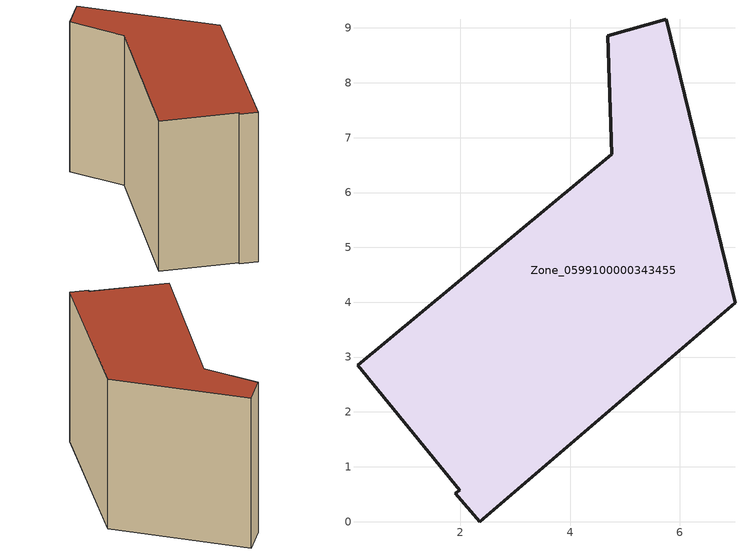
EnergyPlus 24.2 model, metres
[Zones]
Zone_0599100000343455
 floor ground (C_G): 1.99,0.57 0.12,2.85 4.76,6.7 4.69,8.86 5.76,9.16 7.01,3.99 2.35,0 1.91,0.52 z0
 wall outside (C_F): 7.01,3.99 5.76,9.16 4.69,8.86 4.76,6.7 0.12,2.85 1.99,0.57 1.91,0.52 2.35,0 7.01,3.99 z0:6.29
 roof outside (C_R): 1.91,0.52 2.35,0 7.01,3.99 5.76,9.16 4.69,8.86 4.76,6.7 0.12,2.85 1.99,0.57 z6.29
[BUILDING]
Pand.0599100000343455: North Axis=0; Terrain=City; Loads Convergence Tolerance Value=0.04; Temperature Convergence Tolerance Value=0.4; Solar Distribution=FullExterior; Maximum Number of Warmup Days=25; Minimum Number of Warmup Days=1
[Site:Location]
Rotterdam.The.Hague.AP_ZH_NLD Design_Conditions: Latitude=51.96; Longitude=4.45; Time Zone=1; Elevation=-4.5
[SITE:GROUNDTEMPERATURE:BUILDINGSURFACE]
18, 18, 18, 18, 18, 18, 18, 18, 18, 18, 18, 18
[MATERIAL] Thermal Absorptance=0.9; Solar Absorptance=0.7; Visible Absorptance=0.7
Name | Roughness | Thickness | Conductivity | Density | Specific Heat
G.TI.1992-2005 | MediumSmooth | 0.15 | 0.06 | 540 | 1210
F.TI.1992-2005 | Rough | 0.3 | 0.12 | 1920 | 840
R.TI.1992-2005 | MediumRough | 0.2 | 0.08 | 1500 | 1000
[CONSTRUCTION]
C_G: G.TI.1992-2005
C_F: F.TI.1992-2005
C_R: R.TI.1992-2005
[ZONE]
Zone_0599100000343455: Type=1; Multiplier=1; Ceiling Height=Autocalculate; Volume=Autocalculate; Floor Area=autocalculate; Part of Total Floor Area=Yes
[ZONEINFILTRATION:DESIGNFLOWRATE]
Infil_Zone_0599100000343455: Zone or ZoneList or Space or SpaceList=Zone_0599100000343455; Schedule=AlwaysOn; Design Flow Rate Calculation Method=Flow/Area; Flow Rate per Floor Area=0.0015; Constant Term Coefficient=1; Temperature Term Coefficient=0; Velocity Term Coefficient=0; Velocity Squared Term Coefficient=0
[HVACTEMPLATE:ZONE:IDEALLOADSAIRSYSTEM]
Zone_0599100000343455: Maximum Heating Supply Air Temperature=50; Minimum Cooling Supply Air Temperature=13; Maximum Heating Supply Air Humidity Ratio=0.0156; Minimum Cooling Supply Air Humidity Ratio=0.0077; Heating Limit=NoLimit; Cooling Limit=NoLimit; Dehumidification Control Type=ConstantSensibleHeatRatio; Cooling Sensible Heat Ratio=0.7; Dehumidification Setpoint=60; Humidification Control Type=None; Humidification Setpoint=30; Outdoor Air Method=None; Outdoor Air Flow Rate per Person=0.00944; Outdoor Air Flow Rate per Zone Floor Area=0; Outdoor Air Flow Rate per Zone=0; Demand Controlled Ventilation Type=None; Outdoor Air Economizer Type=NoEconomizer; Heat Recovery Type=None; Sensible Heat Recovery Effectiveness=0.7; Latent Heat Recovery Effectiveness=0.65
[ZONECONTROL:THERMOSTAT]
ThermostatControl_Zone_0599100000343455: Zone or ZoneList=Zone_0599100000343455; Control Type Schedule=DualSetpointControlType; Control 1=Thermostat_Zone_0599100000343455; Temperature Difference Between Cutout And Setpoint=0
[THERMOSTATSETPOINT:DUALSETPOINT]
Thermostat_Zone_0599100000343455: Heating Setpoint Temperature Schedule=HeatingSetpoint_Zone_0599100000343455; Cooling Setpoint Temperature Schedule=CoolingSetpoint_Zone_0599100000343455
[SCHEDULE:COMPACT]
HeatingSetpoint_Zone_0599100000343455: Through: 12/31, For: AllDays, Until: 24:00, 21
CoolingSetpoint_Zone_0599100000343455: Through: 12/31, For: AllDays, Until: 24:00, 24
DualSetpointControlType: Through: 12/31, For: AllDays, Until: 24:00, 4
AlwaysOn: Through: 12/31, For: AllDays, Until: 24:00, 1
